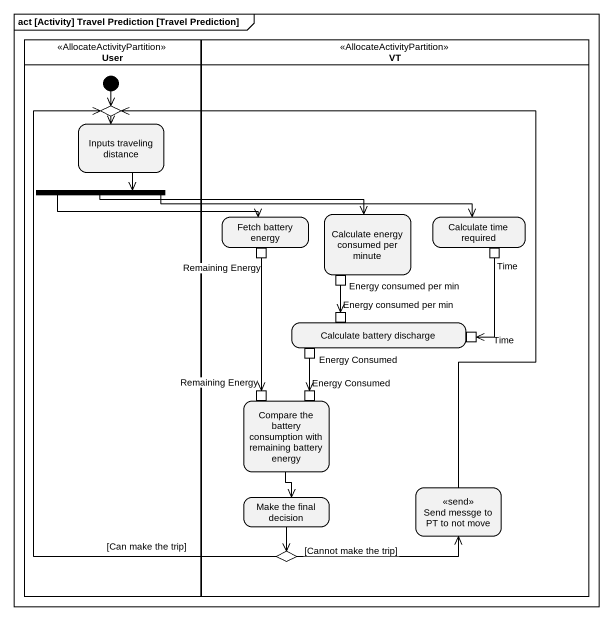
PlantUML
@startuml
mainframe act [Activity] Travel Prediction [Travel Prediction]
hide empty description
state User <<AllocateActivityPartition>> {
  state choice1 <<choice>>
  state "Inputs traveling distance" as Inputs_traveling_distance
  state fork1 <<fork>>
  [*] --> choice1
}
state VT <<AllocateActivityPartition>> {
  state "Fetch battery energy" as Fetch_battery_energy {
    state "Remaining Energy" as Remaining_Energy <<outputPin>>
  }
  state "Calculate energy consumed per minute" as Calculate_energy_consumed {
    state "Energy consumed per min" as Energy_consumed_per_min <<outputPin>>
  }
  state "Calculate time required" as Calculate_time_required {
    state Time <<outputPin>>
  }
  state "Calculate battery discharge" as Calculate_battery_discharge {
    state "Energy consumed per min" as Energy_consumed_per_min_2 <<inputPin>>
    state "Time" as Time_2 <<inputPin>>
    state "Energy Consumed" as Energy_Consumed <<outputPin>>
  }
  state "Compare the battery consumption with remaining battery energy" as Compare_the_battery {
    state "Remaining Energy" as Remaining_Energy_2 <<inputPin>>
    state "Energy Consumed" as Energy_Consumed_2 <<inputPin>>
  }
  state "Make the final decision" as Make_the_final_decision
  state "Send messge to PT to not move" as Send_messge_to_PT_to_not <<send>>
  state choice2 <<choice>>
}
choice1 --> Inputs_traveling_distance
Inputs_traveling_distance --> fork1
fork1 -right-> Fetch_battery_energy
fork1 -right-> Calculate_energy_consumed
fork1 -right-> Calculate_time_required
Remaining_Energy --> Remaining_Energy_2
Time --> Time_2
Energy_consumed_per_min --> Energy_consumed_per_min_2
Energy_Consumed --> Energy_Consumed_2
Compare_the_battery --> Make_the_final_decision
Make_the_final_decision --> choice2
Send_messge_to_PT_to_not -up-> choice1
choice2 -up-> choice1 : [Can make the trip]
choice2 -right-> Send_messge_to_PT_to_not : [Cannot make the trip]
@enduml
